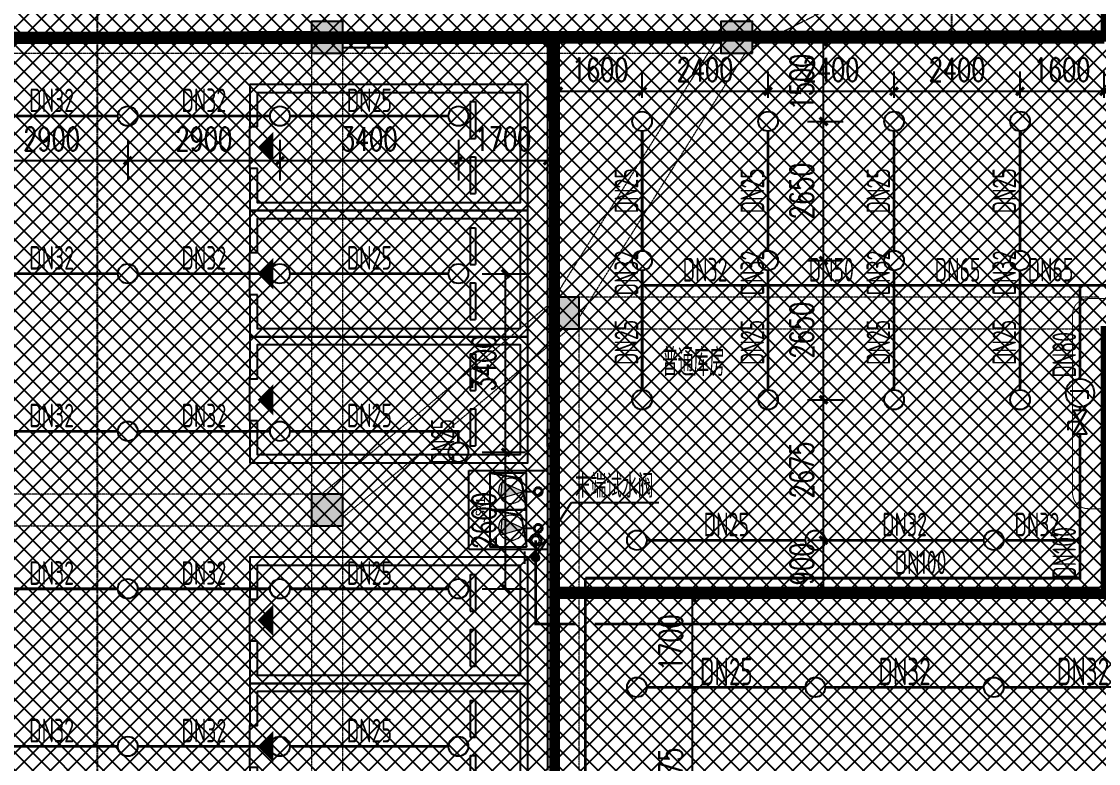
# Model space of a CAD drawing. Extents: x 6824721 to 16538177, y 2478193 to 6665639.
# Drawn here: x 8794641 to 8815158, y 2904876 to 2919001 of the extents above; entities that cross this region are included whole.
import ezdxf

# ---------------------------------------------------------------- set-up
doc = ezdxf.new("R2010")
doc.units = 0
doc.header["$LTSCALE"] = 10
for name, pattern in [('__DASH', [0.35, 0.25, -0.1]), ('DASH', [0.35, 0.25, -0.1]), ('DASHEDX2', [1.5, 1, -0.5]), ('排水', [1.1, 1, -0.1])]:
    doc.linetypes.add(name, pattern=pattern)
for name, color, linetype, lineweight in [('$0$A-PUB_HATCH', 8, 'Continuous', 0), ('GPS-污水', 2, '排水', 40), ('钢梁', 141, 'Continuous', 18)]:
    doc.layers.add(name, color=color, linetype=linetype, lineweight=lineweight)
for name, color, linetype in [('0-wo', 8, 'Continuous'), ('0-绿', 3, 'Continuous'), ('00-停车位', 67, 'Continuous'), ('PUB_HATCH', 8, 'Continuous'), ('S-梁-虚线', 4, 'DASH'), ('W-DIM_喷淋', 3, 'Continuous'), ('W-EQUIP_喷头', 7, 'Continuous'), ('W-EVALVE_喷淋', 7, 'Continuous'), ('W-PIPE-喷淋中', 6, 'Continuous'), ('W-TEXT_喷淋', 7, 'Continuous'), ('W-TWT_DIM', 3, 'Continuous'), ('W-VALVE_喷淋', 7, 'Continuous'), ('W-VALVE_废水', 7, 'Continuous'), ('WALL', 9, 'Continuous'), ('排水', 224, 'DASHEDX2'), ('画水辅助', 6, 'Continuous'), ('集水坑', 4, 'Continuous')]:
    doc.layers.add(name, color=color, linetype=linetype)
doc.styles.add('8B2_02', font='tssdeng.shx', dxfattribs={"width": 0.7, "bigfont": 'TSSDCHN.shx'})
doc.styles.add('_TCH_DIM_T3', font='SIMPLEX', dxfattribs={"width": 0.705882, "bigfont": 'GBCBIG'})
doc.styles.add('_TWT_PIPEDN', font='TSSDENG', dxfattribs={"width": 0.8, "height": 3.5, "bigfont": 'TSSDCHN'})
doc.styles.get("Standard").update_dxf_attribs({"font": 'TSSDENG.shx', "width": 0.7, "bigfont": 'TSSDCHN.shx'})
doc.styles.add('黑体', font='simhei.ttf', dxfattribs={"width": 0.65})
doc.dimstyles.new('_TWT_ARCH&&150', dxfattribs={"dimtxt": 446.25, "dimasz": 150, "dimexe": 375, "dimexo": 450, "dimgap": 189.375, "dimtad": 1, "dimdec": 0, "dimzin": 0, "dimdsep": 46, "dimtxsty": '_TCH_DIM_T3', "dimblk": 'ARCHTICK', "dimcen": 0.09, "dimclrt": 7, "dimazin": 2, "dimtfac": 1, "dimtdec": 0, "dimtix": 1, "dimtmove": 2, "dimatfit": 3, "dimfxl": 0, "dimtolj": 1, "dimtzin": 0, "dimarcsym": 0})

# ---------------------------------------------------------------- blocks, each defined once
blk = doc.blocks.new('车位2400x5300')
at = {"layer": '00-停车位', "color": 251}
for p, q in [((-875, -1000), (-175, -1000)), ((-875, -1100), (-875, -1000)), ((-175, -1100), (-175, -1000)), ((175, -1000), (875, -1000)), ((175, -1100), (175, -1000)), ((875, -1100), (875, -1000)), ((-875, -1100), (-175, -1100)), ((175, -1100), (875, -1100)), ((400, -5300), (-400, -5300))]:
    blk.add_line(p, q, dxfattribs=at)
blk.add_lwpolyline([(400, -5150), (400, -5300), (1200, -5300), (1200, 0), (-1200, 0), (-1200, -5300), (-400, -5300), (-400, -5150), (-1050, -5150), (-1050, -150), (1050, -150), (1050, -5150), (400, -5150)], dxfattribs=at)
blk.add_lwpolyline([(0, -5150, 0, 600, 0), (0, -4850, 600, 600, 0)], format="xyseb", dxfattribs=at)
blk = doc.blocks.new('A$C405108C4')
at = {"color": 252, "linetype": 'DASH'}
for points in [[(106430, -25350), (106030, -25550)], [(106030, -25350), (106430, -25550)], [(96300, -32918), (96100, -33238)], [(96300, -33238), (96100, -32918)]]:
    blk.add_lwpolyline(points, dxfattribs=at)
at = {"layer": '画水辅助', "color": 4}
for points in [[(106430, -25350), (106030, -25350), (106030, -25550), (106430, -25550)], [(96100, -32918), (96300, -32918), (96300, -33238), (96100, -33238)]]:
    blk.add_lwpolyline(points, close=True, dxfattribs=at)
blk = doc.blocks.new('_FZH')
blk.add_lwpolyline([(-0.5, -0.5), (0.5, -0.5), (0.5, 0.5), (-0.5, 0.5)], close=True)
at = {"layer": 'PUB_HATCH'}
blk.add_solid([(-0.5, -0.5), (0.5, -0.5), (-0.5, 0.5), (0.5, 0.5)], dxfattribs=at)
blk = doc.blocks.new('$DorLib2D$00000213')
at = {"color": 0, "linetype": 'DASH', "const_width": 0.02}
blk.add_lwpolyline([(0.5, 0), (-0.5, 0)], dxfattribs=at)
blk = doc.blocks.new('$SB01_1')
h = blk.add_hatch(color=256)
h.dxf.hatch_style = 1
h.paths.add_polyline_path([(-0.381, -0.323), (0.5, 0), (-0.381, 0.323)])
h.paths.add_polyline_path([(0, 0), (0.002, 0), (0.002, 0.001), (0, 0.001)], flags=24)
h.paths.add_polyline_path([(0, -0.002), (0.003, -0.002), (0.003, -0.001), (0, -0.001)], flags=24)
h.paths.add_polyline_path([(0, -0.003), (0.003, -0.003), (0.003, -0.002), (0, -0.002)], flags=24)
for p, q in [((0.5, 0), (-0.381, 0.323)), ((-0.381, 0.323), (-0.381, -0.323)), ((0.5, 0), (-0.381, -0.323))]:
    blk.add_line(p, q)
blk.add_circle((0, 0), 0.5)
at = {"flags": 1}
for tag, p in [('UNIT', (0, 0)), ('SPEC', (0, -0.002)), ('WHAT', (0, -0.003))]:
    blk.add_attdef(tag, p, '', height=0.001, dxfattribs=at)
blk = doc.blocks.new('人防集水坑')
at = {"layer": 'GPS-污水', "color": 8, "linetype": '排水', "const_width": 35}
for points in [[(307486, 701151), (307284, 701151)], [(307486, 700451), (307284, 700451)]]:
    blk.add_lwpolyline(points, dxfattribs=at)
at = {"layer": 'GPS-污水', "color": 8, "linetype": '排水'}
for centre in [(307561, 701151), (307561, 700451)]:
    blk.add_circle(centre, 75, dxfattribs=at)
at = {"layer": '集水坑', "color": 8, "linetype": 'DASH', "ltscale": 0.5}
blk.add_lwpolyline([(306241, 700051), (306241, 701551), (307741, 701551), (307741, 700051)], close=True, dxfattribs=at)
at = {"layer": '集水坑', "color": 8, "linetype": 'Continuous', "ltscale": 0.5}
for points in [[(306641, 701501), (306641, 700801), (307341, 700801), (307341, 701501)], [(306641, 700801), (306641, 700101), (307341, 700101), (307341, 700801)]]:
    blk.add_lwpolyline(points, close=True, dxfattribs=at)
at = {"layer": '集水坑', "color": 8, "linetype": 'DASH', "ltscale": 0.5}
for points in [[(307341, 700801), (307237, 701397), (306641, 701501)], [(307347, 700101), (307243, 700697), (306647, 700801)]]:
    blk.add_lwpolyline(points, dxfattribs=at)
at = {"layer": '$0$A-PUB_HATCH', "color": 8, "linetype": '排水', "xscale": -480.0000000000002, "yscale": 480.0000000000002, "zscale": 480.0000000000002, "rotation": 176.2535374729293}
for p in [(307045, 701164, 0), (307045, 700464, 0)]:
    blk.add_blockref('$SB01_1', p, dxfattribs=at)
blk = doc.blocks.new('42pk')
at = {"layer": '排水', "color": 8, "linetype": 'DASH'}
for points in [[(503451, 811465, 0, 0, 0), (504163, 810753, 160, 0, 0), (504587, 810329, 0, 0, 0)], [(503451, 807484, 0, 0, 0), (504163, 808196, 160, 0, 0), (504587, 808620, 0, 0, 0)]]:
    blk.add_lwpolyline(points, format="xyseb", dxfattribs=at)
at = {"layer": '集水坑', "color": 8, "linetype": 'Continuous'}
blk.add_blockref('人防集水坑', (198450, 108674), dxfattribs=at)
at = {"layer": '0-绿', "color": 8, "linetype": 'DASH', "style": '黑体'}
blk.add_text('JSK1', height=179.2, rotation=90, dxfattribs=at).set_placement((504999, 809230, 0))
blk = doc.blocks.new('jkytk')
at = {"layer": 'WALL', "color": 1, "const_width": 200}
for points in [[(8419589, 2958073), (8519064, 2958073), (8519064, 2943773), (8537789, 2943777), (8537789, 2939796), (8509914, 2939798), (8509914, 2927380), (8466214, 2927327)], [(8537789, 2939796), (8537789, 2918951), (8530889, 2918952), (8530889, 2918252), (8528789, 2918252), (8528788, 2918952), (8516818, 2918952), (8516818, 2919852), (8516964, 2919852), (8516964, 2921752), (8509914, 2921752), (8509914, 2916752), (8499414, 2916752), (8499401, 2927367), (8499401, 2927367), (8509914, 2927367), (8509914, 2939798), (8537789, 2939796)], [(8466214, 2927322), (8499413, 2927322), (8499414, 2895497), (8498984, 2895497), (8498984, 2882851), (8498789, 2882851), (8498789, 2828322), (8482789, 2828322)], [(8537539, 2918952), (8537539, 2918952), (8530889, 2918952), (8530889, 2918252), (8528789, 2918252), (8528789, 2918952), (8516814, 2918952), (8516814, 2919852), (8516964, 2919852), (8516964, 2921752), (8509914, 2921752), (8509914, 2916752), (8499413, 2916751), (8499414, 2895502), (8528539, 2895502), (8528539, 2885752), (8531939, 2885752), (8531939, 2887852), (8537789, 2887852), (8537789, 2918951), (8537539, 2918952)]]:
    blk.add_lwpolyline(points, dxfattribs=at)
blk = doc.blocks.new('LIANGMOBAN')
at = {"layer": 'S-梁-虚线', "color": 8, "lineweight": 18}
for p, q in [((1939091, 204544), (1945965, 208003)), ((1938449, 204748), (1935326, 199778)), ((1923491, 204428), (1930691, 204428)), ((1930691, 204428), (1930691, 196028)), ((1931291, 196028), (1931291, 204428)), ((1931291, 204428), (1938491, 204428)), ((1935791, 199392), (1938957, 204428)), ((1945691, 199778), (1935791, 199778)), ((1935191, 199619), (1930907, 196049)), ((1931291, 195588), (1935575, 199158)), ((1935191, 199178), (1935191, 190778)), ((1935791, 199178), (1945691, 199178)), ((1935791, 190778), (1935791, 199178)), ((1930691, 196028), (1923491, 196028)), ((1923491, 195428), (1930691, 195428)), ((1930691, 195428), (1930691, 187028)), ((1931291, 187028), (1931291, 195428))]:
    blk.add_line(p, q, dxfattribs=at)
blk = doc.blocks.new('_ArchTick')
at = {"color": 0, "linetype": 'ByBlock', "const_width": 0.4}
blk.add_lwpolyline([(-0.5, -0.5), (0.5, 0.5)], dxfattribs=at)
blk = doc.blocks.new('*D349')
at = {"layer": 'Defpoints', "color": 0, "transparency": 16777216}
for p in [(8809165, 2909126), (8809920, 2909126), (8809165, 2908226)]:
    blk.add_point(p, dxfattribs=at)
at = {"layer": 'W-TWT_DIM', "color": 0, "lineweight": -2, "transparency": 16777216}
for p, q in [((8809615, 2909126), (8810295, 2909126)), ((8809920, 2909126), (8809920, 2909276)), ((8809920, 2908226), (8809920, 2909126)), ((8809615, 2908226), (8810295, 2908226)), ((8809920, 2908226), (8809920, 2908076))]:
    blk.add_line(p, q, dxfattribs=at)
at = {"layer": 'W-TWT_DIM', "color": 0, "lineweight": -2, "transparency": 16777216, "xscale": 150, "yscale": 150, "zscale": 150}
for p, rotation in [((8809920, 2909126), 270), ((8809920, 2908226), 90)]:
    blk.add_blockref('_ArchTick', p, dxfattribs=dict(at, rotation=rotation))
at = {"layer": 'W-TWT_DIM', "color": 7, "transparency": 16777216, "insert": (8809508, 2908676), "char_height": 446.2, "attachment_point": 5, "rotation": 90, "style": '_TCH_DIM_T3'}
blk.add_mtext('\\A1;900', dxfattribs=at)
blk = doc.blocks.new('*D350')
at = {"layer": 'Defpoints', "color": 0, "transparency": 16777216}
for p in [(8809165, 2911801), (8809920, 2911801), (8809165, 2909126)]:
    blk.add_point(p, dxfattribs=at)
at = {"layer": 'W-TWT_DIM', "color": 0, "lineweight": -2, "transparency": 16777216}
for p, q in [((8809615, 2911801), (8810295, 2911801)), ((8809920, 2909126), (8809920, 2911801)), ((8809615, 2909126), (8810295, 2909126))]:
    blk.add_line(p, q, dxfattribs=at)
at = {"layer": 'W-TWT_DIM', "color": 0, "lineweight": -2, "transparency": 16777216, "xscale": 150, "yscale": 150, "zscale": 150}
for p, rotation in [((8809920, 2911801), 90), ((8809920, 2909126), 270)]:
    blk.add_blockref('_ArchTick', p, dxfattribs=dict(at, rotation=rotation))
at = {"layer": 'W-TWT_DIM', "color": 7, "transparency": 16777216, "insert": (8809508, 2910464), "char_height": 446.2, "attachment_point": 5, "rotation": 90, "style": '_TCH_DIM_T3'}
blk.add_mtext('\\A1;2675', dxfattribs=at)
blk = doc.blocks.new('*D351')
at = {"layer": 'Defpoints', "color": 0, "transparency": 16777216}
for p in [(8809165, 2914451), (8809920, 2914451), (8809165, 2911801)]:
    blk.add_point(p, dxfattribs=at)
at = {"layer": 'W-TWT_DIM', "color": 0, "lineweight": -2, "transparency": 16777216}
for p, q in [((8809615, 2914451), (8810295, 2914451)), ((8809920, 2911801), (8809920, 2914451)), ((8809615, 2911801), (8810295, 2911801))]:
    blk.add_line(p, q, dxfattribs=at)
at = {"layer": 'W-TWT_DIM', "color": 0, "lineweight": -2, "transparency": 16777216, "xscale": 150, "yscale": 150, "zscale": 150}
for p, rotation in [((8809920, 2914451), 90), ((8809920, 2911801), 270)]:
    blk.add_blockref('_ArchTick', p, dxfattribs=dict(at, rotation=rotation))
at = {"layer": 'W-TWT_DIM', "color": 7, "transparency": 16777216, "insert": (8809508, 2913126), "char_height": 446.2, "attachment_point": 5, "rotation": 90, "style": '_TCH_DIM_T3'}
blk.add_mtext('\\A1;2650', dxfattribs=at)
blk = doc.blocks.new('*D352')
at = {"layer": 'Defpoints', "color": 0, "transparency": 16777216}
for p in [(8809165, 2917101), (8809920, 2917101), (8809165, 2914451)]:
    blk.add_point(p, dxfattribs=at)
at = {"layer": 'W-TWT_DIM', "color": 0, "lineweight": -2, "transparency": 16777216}
for p, q in [((8809615, 2917101), (8810295, 2917101)), ((8809920, 2914451), (8809920, 2917101)), ((8809615, 2914451), (8810295, 2914451))]:
    blk.add_line(p, q, dxfattribs=at)
at = {"layer": 'W-TWT_DIM', "color": 0, "lineweight": -2, "transparency": 16777216, "xscale": 150, "yscale": 150, "zscale": 150}
for p, rotation in [((8809920, 2917101), 90), ((8809920, 2914451), 270)]:
    blk.add_blockref('_ArchTick', p, dxfattribs=dict(at, rotation=rotation))
at = {"layer": 'W-TWT_DIM', "color": 7, "transparency": 16777216, "insert": (8809508, 2915776), "char_height": 446.2, "attachment_point": 5, "rotation": 90, "style": '_TCH_DIM_T3'}
blk.add_mtext('\\A1;2650', dxfattribs=at)
blk = doc.blocks.new('*D353')
at = {"layer": 'Defpoints', "color": 0, "transparency": 16777216}
for p in [(8809165, 2918601), (8809920, 2918601), (8809165, 2917101)]:
    blk.add_point(p, dxfattribs=at)
at = {"layer": 'W-TWT_DIM', "color": 0, "lineweight": -2, "transparency": 16777216}
for p, q in [((8809615, 2918601), (8810295, 2918601)), ((8809920, 2917101), (8809920, 2918601)), ((8809615, 2917101), (8810295, 2917101))]:
    blk.add_line(p, q, dxfattribs=at)
at = {"layer": 'W-TWT_DIM', "color": 0, "lineweight": -2, "transparency": 16777216, "xscale": 150, "yscale": 150, "zscale": 150}
for p, rotation in [((8809920, 2918601), 90), ((8809920, 2917101), 270)]:
    blk.add_blockref('_ArchTick', p, dxfattribs=dict(at, rotation=rotation))
at = {"layer": 'W-TWT_DIM', "color": 7, "transparency": 16777216, "insert": (8809508, 2917851), "char_height": 446.2, "attachment_point": 5, "rotation": 90, "style": '_TCH_DIM_T3'}
blk.add_mtext('\\A1;1500', dxfattribs=at)
blk = doc.blocks.new('*D360')
at = {"layer": 'Defpoints', "color": 0, "transparency": 16777216}
for p in [(8806971, 2906326), (8807421, 2906326), (8806971, 2902951)]:
    blk.add_point(p, dxfattribs=at)
at = {"layer": 'W-TWT_DIM', "color": 0, "lineweight": -2, "transparency": 16777216}
for p, q in [((8807421, 2906326), (8807796, 2906326)), ((8807421, 2902951), (8807421, 2906326)), ((8807421, 2902951), (8807796, 2902951))]:
    blk.add_line(p, q, dxfattribs=at)
at = {"layer": 'W-TWT_DIM', "color": 0, "lineweight": -2, "transparency": 16777216, "xscale": 150, "yscale": 150, "zscale": 150}
for p, rotation in [((8807421, 2906326), 90), ((8807421, 2902951), 270)]:
    blk.add_blockref('_ArchTick', p, dxfattribs=dict(at, rotation=rotation))
at = {"layer": 'W-TWT_DIM', "color": 7, "transparency": 16777216, "insert": (8807009, 2904639), "char_height": 446.2, "attachment_point": 5, "rotation": 90, "style": '_TCH_DIM_T3'}
blk.add_mtext('\\A1;3375', dxfattribs=at)
blk = doc.blocks.new('*D361')
at = {"layer": 'Defpoints', "color": 0, "transparency": 16777216}
for p in [(8806971, 2908026), (8807421, 2908026), (8806971, 2906326)]:
    blk.add_point(p, dxfattribs=at)
at = {"layer": 'W-TWT_DIM', "color": 0, "lineweight": -2, "transparency": 16777216}
for p, q in [((8807421, 2908026), (8807796, 2908026)), ((8807421, 2906326), (8807421, 2908026)), ((8807421, 2906326), (8807796, 2906326))]:
    blk.add_line(p, q, dxfattribs=at)
at = {"layer": 'W-TWT_DIM', "color": 0, "lineweight": -2, "transparency": 16777216, "xscale": 150, "yscale": 150, "zscale": 150}
for p, rotation in [((8807421, 2908026), 90), ((8807421, 2906326), 270)]:
    blk.add_blockref('_ArchTick', p, dxfattribs=dict(at, rotation=rotation))
at = {"layer": 'W-TWT_DIM', "color": 7, "transparency": 16777216, "insert": (8807009, 2907176), "char_height": 446.2, "attachment_point": 5, "rotation": 90, "style": '_TCH_DIM_T3'}
blk.add_mtext('\\A1;1700', dxfattribs=at)
blk = doc.blocks.new('*D672')
at = {"layer": 'Defpoints', "color": 0, "transparency": 16777216}
for p in [(8802964, 2910801), (8803864, 2910801), (8802964, 2908201)]:
    blk.add_point(p, dxfattribs=at)
at = {"layer": 'W-TWT_DIM', "color": 0, "lineweight": -2, "transparency": 16777216}
for p, q in [((8803414, 2910801), (8804239, 2910801)), ((8803864, 2908201), (8803864, 2910801)), ((8803414, 2908201), (8804239, 2908201))]:
    blk.add_line(p, q, dxfattribs=at)
at = {"layer": 'W-TWT_DIM', "color": 0, "lineweight": -2, "transparency": 16777216, "xscale": 150, "yscale": 150, "zscale": 150}
for p, rotation in [((8803864, 2910801), 90), ((8803864, 2908201), 270)]:
    blk.add_blockref('_ArchTick', p, dxfattribs=dict(at, rotation=rotation))
at = {"layer": 'W-TWT_DIM', "color": 7, "transparency": 16777216, "insert": (8803452, 2909501), "char_height": 446.2, "attachment_point": 5, "rotation": 90, "style": '_TCH_DIM_T3'}
blk.add_mtext('\\A1;2600', dxfattribs=at)
blk = doc.blocks.new('*D673')
at = {"layer": 'Defpoints', "color": 0, "transparency": 16777216}
for p in [(8802964, 2914201), (8803864, 2914201), (8802964, 2910801)]:
    blk.add_point(p, dxfattribs=at)
at = {"layer": 'W-TWT_DIM', "color": 0, "lineweight": -2, "transparency": 16777216}
for p, q in [((8803414, 2914201), (8804239, 2914201)), ((8803864, 2910801), (8803864, 2914201)), ((8803414, 2910801), (8804239, 2910801))]:
    blk.add_line(p, q, dxfattribs=at)
at = {"layer": 'W-TWT_DIM', "color": 0, "lineweight": -2, "transparency": 16777216, "xscale": 150, "yscale": 150, "zscale": 150}
for p, rotation in [((8803864, 2914201), 90), ((8803864, 2910801), 270)]:
    blk.add_blockref('_ArchTick', p, dxfattribs=dict(at, rotation=rotation))
at = {"layer": 'W-TWT_DIM', "color": 7, "transparency": 16777216, "insert": (8803452, 2912501), "char_height": 446.2, "attachment_point": 5, "rotation": 90, "style": '_TCH_DIM_T3'}
blk.add_mtext('\\A1;3400', dxfattribs=at)
blk = doc.blocks.new('*D1510')
at = {"layer": 'Defpoints', "color": 0, "transparency": 16777216}
for p in [(8793764, 2917201), (8796664, 2917201), (8796664, 2916353)]:
    blk.add_point(p, dxfattribs=at)
at = {"layer": 'W-TWT_DIM', "color": 0, "lineweight": -2, "transparency": 16777216}
for p, q in [((8793764, 2916751), (8793764, 2915978)), ((8796664, 2916751), (8796664, 2915978)), ((8793764, 2916353), (8796664, 2916353))]:
    blk.add_line(p, q, dxfattribs=at)
at = {"layer": 'W-TWT_DIM', "color": 0, "lineweight": -2, "transparency": 16777216, "xscale": 150, "yscale": 150, "zscale": 150, "rotation": 180}
blk.add_blockref('_ArchTick', (8793764, 2916353), dxfattribs=at)
at = {"layer": 'W-TWT_DIM', "color": 0, "lineweight": -2, "transparency": 16777216, "xscale": 150, "yscale": 150, "zscale": 150}
blk.add_blockref('_ArchTick', (8796664, 2916353), dxfattribs=at)
at = {"layer": 'W-TWT_DIM', "color": 7, "transparency": 16777216, "insert": (8795214, 2916765), "char_height": 446.2, "attachment_point": 5, "style": '_TCH_DIM_T3'}
blk.add_mtext('\\A1;2900', dxfattribs=at)
blk = doc.blocks.new('*D1511')
at = {"layer": 'Defpoints', "color": 0, "transparency": 16777216}
for p in [(8796664, 2917201), (8799564, 2917201), (8799564, 2916353)]:
    blk.add_point(p, dxfattribs=at)
at = {"layer": 'W-TWT_DIM', "color": 0, "lineweight": -2, "transparency": 16777216}
for p, q in [((8796664, 2916751), (8796664, 2915978)), ((8799564, 2916751), (8799564, 2915978)), ((8796664, 2916353), (8799564, 2916353))]:
    blk.add_line(p, q, dxfattribs=at)
at = {"layer": 'W-TWT_DIM', "color": 0, "lineweight": -2, "transparency": 16777216, "xscale": 150, "yscale": 150, "zscale": 150, "rotation": 180}
blk.add_blockref('_ArchTick', (8796664, 2916353), dxfattribs=at)
at = {"layer": 'W-TWT_DIM', "color": 0, "lineweight": -2, "transparency": 16777216, "xscale": 150, "yscale": 150, "zscale": 150}
blk.add_blockref('_ArchTick', (8799564, 2916353), dxfattribs=at)
at = {"layer": 'W-TWT_DIM', "color": 7, "transparency": 16777216, "insert": (8798114, 2916765), "char_height": 446.2, "attachment_point": 5, "style": '_TCH_DIM_T3'}
blk.add_mtext('\\A1;2900', dxfattribs=at)
blk = doc.blocks.new('*D1512')
at = {"layer": 'Defpoints', "color": 0, "transparency": 16777216}
for p in [(8799564, 2917201), (8802964, 2917201), (8802964, 2916353)]:
    blk.add_point(p, dxfattribs=at)
at = {"layer": 'W-TWT_DIM', "color": 0, "lineweight": -2, "transparency": 16777216}
for p, q in [((8799564, 2916751), (8799564, 2915978)), ((8802964, 2916751), (8802964, 2915978)), ((8799564, 2916353), (8802964, 2916353))]:
    blk.add_line(p, q, dxfattribs=at)
at = {"layer": 'W-TWT_DIM', "color": 0, "lineweight": -2, "transparency": 16777216, "xscale": 150, "yscale": 150, "zscale": 150, "rotation": 180}
blk.add_blockref('_ArchTick', (8799564, 2916353), dxfattribs=at)
at = {"layer": 'W-TWT_DIM', "color": 0, "lineweight": -2, "transparency": 16777216, "xscale": 150, "yscale": 150, "zscale": 150}
blk.add_blockref('_ArchTick', (8802964, 2916353), dxfattribs=at)
at = {"layer": 'W-TWT_DIM', "color": 7, "transparency": 16777216, "insert": (8801264, 2916765), "char_height": 446.2, "attachment_point": 5, "style": '_TCH_DIM_T3'}
blk.add_mtext('\\A1;3400', dxfattribs=at)
blk = doc.blocks.new('*D1513')
at = {"layer": 'Defpoints', "color": 0, "transparency": 16777216}
for p in [(8802964, 2917201), (8804664, 2917201), (8804664, 2916353)]:
    blk.add_point(p, dxfattribs=at)
at = {"layer": 'W-TWT_DIM', "color": 0, "lineweight": -2, "transparency": 16777216}
for p, q in [((8802964, 2916751), (8802964, 2915978)), ((8804664, 2916751), (8804664, 2915978)), ((8802964, 2916353), (8804664, 2916353))]:
    blk.add_line(p, q, dxfattribs=at)
at = {"layer": 'W-TWT_DIM', "color": 0, "lineweight": -2, "transparency": 16777216, "xscale": 150, "yscale": 150, "zscale": 150, "rotation": 180}
blk.add_blockref('_ArchTick', (8802964, 2916353), dxfattribs=at)
at = {"layer": 'W-TWT_DIM', "color": 0, "lineweight": -2, "transparency": 16777216, "xscale": 150, "yscale": 150, "zscale": 150}
blk.add_blockref('_ArchTick', (8804664, 2916353), dxfattribs=at)
at = {"layer": 'W-TWT_DIM', "color": 7, "transparency": 16777216, "insert": (8803814, 2916765), "char_height": 446.2, "attachment_point": 5, "style": '_TCH_DIM_T3'}
blk.add_mtext('\\A1;1700', dxfattribs=at)
blk = doc.blocks.new('*D1652')
at = {"layer": 'Defpoints', "color": 0, "transparency": 16777216}
for p in [(8815264, 2917673), (8813664, 2917101), (8815264, 2917101)]:
    blk.add_point(p, dxfattribs=at)
at = {"layer": 'W-TWT_DIM', "color": 0, "lineweight": -2, "transparency": 16777216}
for p, q in [((8813664, 2917551), (8813664, 2918048)), ((8815264, 2917551), (8815264, 2918048)), ((8813664, 2917673), (8815264, 2917673))]:
    blk.add_line(p, q, dxfattribs=at)
at = {"layer": 'W-TWT_DIM', "color": 0, "lineweight": -2, "transparency": 16777216, "xscale": 150, "yscale": 150, "zscale": 150, "rotation": 180}
blk.add_blockref('_ArchTick', (8813664, 2917673), dxfattribs=at)
at = {"layer": 'W-TWT_DIM', "color": 0, "lineweight": -2, "transparency": 16777216, "xscale": 150, "yscale": 150, "zscale": 150}
blk.add_blockref('_ArchTick', (8815264, 2917673), dxfattribs=at)
at = {"layer": 'W-TWT_DIM', "color": 7, "transparency": 16777216, "insert": (8814464, 2918085), "char_height": 446.2, "attachment_point": 5, "style": '_TCH_DIM_T3'}
blk.add_mtext('\\A1;1600', dxfattribs=at)
blk = doc.blocks.new('*D1653')
at = {"layer": 'Defpoints', "color": 0, "transparency": 16777216}
for p in [(8813664, 2917673), (8811264, 2917101), (8813664, 2917101)]:
    blk.add_point(p, dxfattribs=at)
at = {"layer": 'W-TWT_DIM', "color": 0, "lineweight": -2, "transparency": 16777216}
for p, q in [((8811264, 2917551), (8811264, 2918048)), ((8813664, 2917551), (8813664, 2918048)), ((8811264, 2917673), (8813664, 2917673))]:
    blk.add_line(p, q, dxfattribs=at)
at = {"layer": 'W-TWT_DIM', "color": 0, "lineweight": -2, "transparency": 16777216, "xscale": 150, "yscale": 150, "zscale": 150, "rotation": 180}
blk.add_blockref('_ArchTick', (8811264, 2917673), dxfattribs=at)
at = {"layer": 'W-TWT_DIM', "color": 0, "lineweight": -2, "transparency": 16777216, "xscale": 150, "yscale": 150, "zscale": 150}
blk.add_blockref('_ArchTick', (8813664, 2917673), dxfattribs=at)
at = {"layer": 'W-TWT_DIM', "color": 7, "transparency": 16777216, "insert": (8812464, 2918085), "char_height": 446.2, "attachment_point": 5, "style": '_TCH_DIM_T3'}
blk.add_mtext('\\A1;2400', dxfattribs=at)
blk = doc.blocks.new('*D1654')
at = {"layer": 'Defpoints', "color": 0, "transparency": 16777216}
for p in [(8811264, 2917673), (8808864, 2917101), (8811264, 2917101)]:
    blk.add_point(p, dxfattribs=at)
at = {"layer": 'W-TWT_DIM', "color": 0, "lineweight": -2, "transparency": 16777216}
for p, q in [((8808864, 2917551), (8808864, 2918048)), ((8811264, 2917551), (8811264, 2918048)), ((8808864, 2917673), (8811264, 2917673))]:
    blk.add_line(p, q, dxfattribs=at)
at = {"layer": 'W-TWT_DIM', "color": 0, "lineweight": -2, "transparency": 16777216, "xscale": 150, "yscale": 150, "zscale": 150, "rotation": 180}
blk.add_blockref('_ArchTick', (8808864, 2917673), dxfattribs=at)
at = {"layer": 'W-TWT_DIM', "color": 0, "lineweight": -2, "transparency": 16777216, "xscale": 150, "yscale": 150, "zscale": 150}
blk.add_blockref('_ArchTick', (8811264, 2917673), dxfattribs=at)
at = {"layer": 'W-TWT_DIM', "color": 7, "transparency": 16777216, "insert": (8810064, 2918085), "char_height": 446.2, "attachment_point": 5, "style": '_TCH_DIM_T3'}
blk.add_mtext('\\A1;2400', dxfattribs=at)
blk = doc.blocks.new('*D1655')
at = {"layer": 'Defpoints', "color": 0, "transparency": 16777216}
for p in [(8808864, 2917673), (8806464, 2917101), (8808864, 2917101)]:
    blk.add_point(p, dxfattribs=at)
at = {"layer": 'W-TWT_DIM', "color": 0, "lineweight": -2, "transparency": 16777216}
for p, q in [((8806464, 2917551), (8806464, 2918048)), ((8808864, 2917551), (8808864, 2918048)), ((8806464, 2917673), (8808864, 2917673))]:
    blk.add_line(p, q, dxfattribs=at)
at = {"layer": 'W-TWT_DIM', "color": 0, "lineweight": -2, "transparency": 16777216, "xscale": 150, "yscale": 150, "zscale": 150, "rotation": 180}
blk.add_blockref('_ArchTick', (8806464, 2917673), dxfattribs=at)
at = {"layer": 'W-TWT_DIM', "color": 0, "lineweight": -2, "transparency": 16777216, "xscale": 150, "yscale": 150, "zscale": 150}
blk.add_blockref('_ArchTick', (8808864, 2917673), dxfattribs=at)
at = {"layer": 'W-TWT_DIM', "color": 7, "transparency": 16777216, "insert": (8807664, 2918085), "char_height": 446.2, "attachment_point": 5, "style": '_TCH_DIM_T3'}
blk.add_mtext('\\A1;2400', dxfattribs=at)
blk = doc.blocks.new('*D1656')
at = {"layer": 'Defpoints', "color": 0, "transparency": 16777216}
for p in [(8806464, 2917673), (8804864, 2917101), (8806464, 2917101)]:
    blk.add_point(p, dxfattribs=at)
at = {"layer": 'W-TWT_DIM', "color": 0, "lineweight": -2, "transparency": 16777216}
for p, q in [((8804864, 2917551), (8804864, 2918048)), ((8806464, 2917551), (8806464, 2918048)), ((8804864, 2917673), (8806464, 2917673))]:
    blk.add_line(p, q, dxfattribs=at)
at = {"layer": 'W-TWT_DIM', "color": 0, "lineweight": -2, "transparency": 16777216, "xscale": 150, "yscale": 150, "zscale": 150, "rotation": 180}
blk.add_blockref('_ArchTick', (8804864, 2917673), dxfattribs=at)
at = {"layer": 'W-TWT_DIM', "color": 0, "lineweight": -2, "transparency": 16777216, "xscale": 150, "yscale": 150, "zscale": 150}
blk.add_blockref('_ArchTick', (8806464, 2917673), dxfattribs=at)
at = {"layer": 'W-TWT_DIM', "color": 7, "transparency": 16777216, "insert": (8805664, 2918085), "char_height": 446.2, "attachment_point": 5, "style": '_TCH_DIM_T3'}
blk.add_mtext('\\A1;1600', dxfattribs=at)
blk = doc.blocks.new('$TwtSys$00000125')
blk.add_circle((0, 0, 0), 1)
blk = doc.blocks.new('$EVALVE$00000030')
for p in [(0, 0), (87, 124)]:
    blk.add_line(p, (0, 124))
blk.add_lwpolyline([(-125, -72), (125, 72), (125, -72), (-125, 72)], close=True)
for p in [(-125, 0), (125, 0)]:
    blk.add_point(p)
blk = doc.blocks.new('$EVALVE$00000027')
at = {"color": 7}
for p, q in [((-23, 104), (-23, -83)), ((-23, -83), (61, -83))]:
    blk.add_line(p, q, dxfattribs=at)
blk.add_lwpolyline([(-150, 0, 1), (150, 0, 1), (-150, 0, 0.808179)], format="xyb")
for p in [(-150, 0), (150, 0)]:
    blk.add_point(p)
blk = doc.blocks.new('$VALVE$00000497')
for p, q in [((78, 138), (-78, 138)), ((0, 50), (0, 138))]:
    blk.add_line(p, q)
at = {"const_width": 49.6}
blk.add_lwpolyline([(25, 0, 1), (-25, 0, 1)], format="xyb", close=True, dxfattribs=at)
blk.add_circle((0, 0), 50)

msp = doc.modelspace()

# ---------------------------------------------------------------- hatches: boundary and pattern name
h = msp.add_hatch()
h.set_pattern_fill('ANSI37', color=8, scale=150)
h.set_pattern_definition([(45, (8303016.86, 2710265.2), (-168.3798, 168.3798), []), (135, (8303016.86, 2710265.2), (-168.3798, -168.3798), [])])
h.paths.add_polyline_path([(8824414.1, 2949451.5), (8824414.1, 2935151.5), (8842714.1, 2935151.5), (8842714.1, 2879526.5), (8827964.1, 2879526.5), (8827964.1, 2881476.5), (8830839.1, 2881476.5), (8830939.1, 2886876.5), (8804334.6, 2886876.5), (8804142.3, 2820149.7), (8833564.1, 2820152.3), (8833564.1, 2817714.5), (8841204.8, 2810768), (8839163.9, 2808501.4), (8843102.6, 2804955), (8820829.2, 2780217.9), (8820829.2, 2770055.4), (8785124.6, 2730401.5), (8708264.1, 2730401.5), (8708264.1, 2736351.5), (8695014.1, 2750701.5), (8695014.1, 2775001.5), (8703014.1, 2775002.8), (8703014.1, 2949451.5), (8712039.3, 2949451.5)])
at = {"layer": 'W-PIPE-喷淋中'}
for points in [[(8802964.1, 2911201.5), (8802964.1, 2911227.7), (8802990.3, 2911227.7)], [(8802964.1, 2911201.5), (8802990.3, 2911201.5), (8802990.3, 2911227.7)], [(8814805.9, 2908404.9), (8814832.2, 2908404.9), (8814832.2, 2908378.6)], [(8814805.9, 2908404.9), (8814805.9, 2908378.6), (8814832.2, 2908378.6)], [(8804434.6, 2907531.4), (8804434.6, 2907505.2), (8804408.3, 2907505.2)], [(8804434.6, 2907531.4), (8804408.3, 2907531.4), (8804408.3, 2907505.2)]]:
    msp.add_hatch(color=256, dxfattribs=at).paths.add_polyline_path(points)

# ---------------------------------------------------------------- linework, layer by layer
at = {"layer": '0-wo', "color": 8}
for p, q in [((8800164.1, 2918801.5), (8798989.1, 2918801.5)), ((8798989.1, 2918801.5), (8798989.1, 2918601.5)), ((8801497.2, 2918801.5), (8801497.2, 2918601.5)), ((8801497.2, 2918801.5), (8804763.3, 2918801.5)), ((8804764.1, 2918801.5), (8807964.1, 2918801.5)), ((8808564.1, 2918801.5), (8815264.1, 2918801.5)), ((8798989.1, 2918601.5), (8800164.1, 2918601.5)), ((8801497.2, 2918601.5), (8800764.1, 2918601.5)), ((8801597.2, 2918601.5), (8801597.2, 2918501.5)), ((8801597.2, 2918601.5), (8804664.1, 2918601.5)), ((8804664.1, 2918601.5), (8804664.1, 2913751.5)), ((8804864.1, 2918601.5), (8804864.1, 2913751.5)), ((8804864.1, 2918601.5), (8807964.1, 2918601.5)), ((8808564.1, 2918601.5), (8815264.1, 2918601.5)), ((8801597.2, 2918501.5), (8800764.1, 2918501.5)), ((8804664.1, 2913151.5), (8804664.1, 2908126.5)), ((8804864.1, 2913151.5), (8804864.1, 2908226.5)), ((8804664.1, 2908126.5), (8804664.1, 2904751.5)), ((8804864.1, 2908226.5), (8815164.1, 2908226.5)), ((8804864.1, 2908026.5), (8815264.1, 2908026.5)), ((8804864.1, 2908026.5), (8804864.1, 2904751.5))]:
    msp.add_line(p, q, dxfattribs=at)
at = {"layer": '0-wo', "color": 8, "linetype": '__DASH', "ltscale": 1.5}
for points in [[(8796089.1, 2756433.4), (8796089.1, 2937489)], [(8812363.6, 2918601.5), (8812363.6, 2937489)]]:
    msp.add_lwpolyline(points, dxfattribs=at)
at = {"layer": '0-wo', "color": 8, "linetype": 'DASH', "const_width": 20}
msp.add_lwpolyline([(8822614.1, 2909726.5), (8814964.1, 2909726.5, -0.4142136), (8814664.1, 2910026.5), (8814664.1, 2913426.5, -0.4142136), (8814964.1, 2913726.5), (8822614.1, 2913726.5, -0.4142136), (8822914.1, 2913426.5), (8822914.1, 2910026.5, -0.4142136)], format="xyb", close=True, dxfattribs=at)
at = {"layer": 'W-DIM_喷淋'}
for p, q in [((8804434.6, 2908796.7), (8805118.2, 2909845.3)), ((8805118.2, 2909845.3), (8806780.6, 2909845.3))]:
    msp.add_line(p, q, dxfattribs=at)
at = {"layer": 'W-PIPE-喷淋中', "ltscale": 1.5, "const_width": 52.5}
for points in [[(8793951.6, 2917201.5), (8796476.6, 2917201.5)], [(8796851.6, 2917201.5), (8799376.6, 2917201.5)], [(8799751.6, 2917201.5), (8802776.6, 2917201.5)], [(8806464.1, 2914639), (8806464.1, 2916914)], [(8808864.1, 2914639), (8808864.1, 2916914)], [(8811264.1, 2914639), (8811264.1, 2916914)], [(8813664.1, 2914639), (8813664.1, 2916914)], [(8793951.6, 2914201.5), (8796476.6, 2914201.5)], [(8796851.6, 2914201.5), (8799376.6, 2914201.5)], [(8799751.6, 2914201.5), (8802776.6, 2914201.5)], [(8806464.1, 2913977.2), (8806464.1, 2914264)], [(8808864.1, 2913977.1), (8808864.1, 2914264)], [(8811264.1, 2913977.1), (8811264.1, 2914264)], [(8813664.1, 2913977.1), (8813664.1, 2914264)], [(8806464.1, 2911989), (8806464.1, 2913977.2)], [(8808864.1, 2913977.1), (8806464.1, 2913977.2)], [(8808864.1, 2911989), (8808864.1, 2913977.1)], [(8811264.1, 2913977.1), (8808864.1, 2913977.1)], [(8811264.1, 2911989), (8811264.1, 2913977.1)], [(8813664.1, 2913977.1), (8811264.1, 2913977.1)], [(8813664.1, 2911989), (8813664.1, 2913977.1)], [(8814805.9, 2913977.1), (8813664.1, 2913977.1)], [(8814805.9, 2912201.3), (8814805.9, 2913977.1)], [(8821564.1, 2913976.7), (8814805.9, 2913977.1)], [(8814805.9, 2911602.7), (8814805.9, 2911661.3)], [(8793951.6, 2911201.5), (8796476.6, 2911201.5)], [(8796851.6, 2911201.5), (8799376.6, 2911201.5)], [(8799751.6, 2911201.5), (8802964.1, 2911201.5)], [(8802964.1, 2911201.5), (8802964.1, 2910989)], [(8814805.9, 2909126.5), (8814805.9, 2911152.1)], [(8804434.6, 2909126.5), (8804434.6, 2907531.4)], [(8806551.6, 2909126.5), (8809576.6, 2909126.5)], [(8809951.6, 2909126.5), (8812976.6, 2909126.5)], [(8813351.6, 2909126.5), (8814805.9, 2909126.5)], [(8814805.9, 2908404.9), (8814805.9, 2909126.5)], [(8805381.6, 2887142.9), (8805381.6, 2908404.9)], [(8814805.9, 2908404.9), (8805381.6, 2908404.9)], [(8793951.6, 2908201.5), (8796476.6, 2908201.5)], [(8796851.6, 2908201.5), (8799376.6, 2908201.5)], [(8799751.6, 2908201.5), (8802776.6, 2908201.5)], [(8805205.3, 2907531.4), (8804434.6, 2907531.4)], [(8816264.6, 2907531.4), (8805557.8, 2907531.4)], [(8809576.6, 2906326.5), (8806551.6, 2906326.5)], [(8812976.6, 2906326.5), (8809951.6, 2906326.5)], [(8816376.6, 2906326.5), (8813351.6, 2906326.5)], [(8793951.6, 2905201.5), (8796476.6, 2905201.5)], [(8796851.6, 2905201.5), (8799376.6, 2905201.5)], [(8799751.6, 2905201.5), (8802776.6, 2905201.5)]]:
    msp.add_lwpolyline(points, dxfattribs=at)
at = {"layer": 'W-VALVE_废水'}
for radius in [112.5, 75]:
    msp.add_circle((8804434.6, 2909126.5), radius, dxfattribs=at)

# ---------------------------------------------------------------- block references
msp.add_blockref('jkytk', (305383.7, -8645.8))
at = {"layer": '0-wo'}
msp.add_blockref('42pk', (8298472.7, 2100226.9), dxfattribs=at)
at = {"layer": '0-wo', "color": 8}
msp.add_blockref('A$C405108C4', (8708564.1, 2944151.5), dxfattribs=at)
at = {"layer": '0-wo', "color": 8, "xscale": 600, "yscale": 600, "zscale": 600, "rotation": 90}
for p in [(8800464.1, 2918701.5), (8808264.1, 2918701.5), (8804964.1, 2913451.5), (8800464.1, 2909701.5)]:
    msp.add_blockref('_FZH', p, dxfattribs=at)
at = {"layer": '0-wo', "color": 8, "xscale": 5500, "yscale": 5500, "zscale": 200}
msp.add_blockref('$DorLib2D$00000213', (8796239.1, 2918701.5), dxfattribs=at)
at = {"layer": '0-wo', "color": 8, "rotation": 270}
for p in [(8804289.1, 2916601.5), (8804289.1, 2914201.5), (8804289.1, 2911801.5), (8804289.1, 2907601.5), (8804289.1, 2905201.5)]:
    msp.add_blockref('车位2400x5300', p, dxfattribs=at)
at = {"layer": 'W-EQUIP_喷头', "xscale": 187.5, "yscale": 187.5, "zscale": 187.5}
for p in [(8796664.1, 2917201.5), (8799564.1, 2917201.5), (8802964.1, 2917201.5), (8806464.1, 2917101.5), (8808864.1, 2917101.5), (8811264.1, 2917101.5), (8813664.1, 2917101.5), (8806464.1, 2914451.5), (8808864.1, 2914451.5), (8811264.1, 2914451.5), (8813664.1, 2914451.5), (8796664.1, 2914201.5), (8799564.1, 2914201.5), (8802964.1, 2914201.5), (8806464.1, 2911801.5), (8808864.1, 2911801.5), (8811264.1, 2911801.5), (8813664.1, 2911801.5), (8796664.1, 2911201.5), (8799564.1, 2911201.5), (8802964.1, 2910801.5), (8806364.1, 2909126.5), (8809764.1, 2909126.5), (8813164.1, 2909126.5), (8796664.1, 2908201.5), (8799564.1, 2908201.5), (8802964.1, 2908201.5), (8806364.1, 2906326.5), (8809764.1, 2906326.5), (8813164.1, 2906326.5), (8796664.1, 2905201.5), (8799564.1, 2905201.5), (8802964.1, 2905201.5)]:
    msp.add_blockref('$TwtSys$00000125', p, dxfattribs=at)
at = {"layer": 'W-EVALVE_喷淋', "xscale": -1.8, "yscale": 1.8, "zscale": 1.8, "rotation": 90}
for name, p in [('$EVALVE$00000027', (8814805.9, 2911931.3)), ('$EVALVE$00000030', (8814805.9, 2911377.4))]:
    msp.add_blockref(name, p, dxfattribs=at)
at = {"layer": 'W-VALVE_喷淋', "xscale": 1.5, "yscale": -1.5, "zscale": 1.5, "rotation": 270}
msp.add_blockref('$VALVE$00000497', (8804434.6, 2908796.7), dxfattribs=at)
at = {"layer": '钢梁', "color": 6}
msp.add_blockref('LIANGMOBAN', (6869472.7, 2713973), dxfattribs=at)

# ---------------------------------------------------------------- texts
at = {"layer": '0-wo', "color": 6, "style": '8B2_02', "width": 0.6}
msp.add_text('普通库房', height=525, dxfattribs=at).set_placement((8806844.4, 2912249.4))
at = {"layer": 'W-DIM_喷淋', "color": 7, "style": '8B2_02', "width": 0.7}
msp.add_text('末端试水阀', height=450, dxfattribs=at).set_placement((8805182.6, 2909935.3))
at = {"layer": 'W-TEXT_喷淋', "style": '_TWT_PIPEDN', "width": 0.64}
for s, p in [('DN32', (8794787.6, 2917276.5)), ('DN32', (8797687.6, 2917276.5)), ('DN25', (8800837.6, 2917276.5)), ('DN32', (8794787.6, 2914276.5)), ('DN32', (8797687.6, 2914276.5)), ('DN25', (8800837.6, 2914276.5)), ('DN32', (8794787.6, 2911276.5)), ('DN32', (8797687.6, 2911276.5)), ('DN25', (8800837.6, 2911276.5)), ('DN25', (8807637.6, 2909201.5)), ('DN32', (8811037.6, 2909201.5)), ('DN32', (8813558.5, 2909201.5)), ('DN100', (8811275.5, 2908479.9)), ('DN32', (8794787.6, 2908276.5)), ('DN32', (8797687.6, 2908276.5)), ('DN25', (8800837.6, 2908276.5)), ('DN32', (8794787.6, 2905276.5)), ('DN32', (8797687.6, 2905276.5)), ('DN25', (8800837.6, 2905276.5))]:
    msp.add_text(s, height=450, dxfattribs=at).set_placement(p)
for s, height, rotation, p in [('DN25', 450, 90, (8806389.1, 2915350)), ('DN25', 450, 90, (8808789.1, 2915350)), ('DN25', 450, 90, (8811189.1, 2915350)), ('DN25', 450, 90, (8813589.1, 2915350)), ('DN32', 450, 90, (8806389.1, 2913787.9)), ('DN32', 450, 90, (8808789.1, 2913787.9)), ('DN32', 450, 90, (8811189.1, 2913787.8)), ('DN32', 450, 90, (8813589.1, 2913787.8)), ('DN32', 450, 359.9997, (8807237.6, 2914052.2)), ('DN50', 450, 359.9997, (8809637.6, 2914052.1)), ('DN65', 450, 359.9997, (8812037.6, 2914052.1)), ('DN65', 450, 359.99912, (8813808.5, 2914052.1)), ('DN25', 450, 90, (8806389.1, 2912462.9)), ('DN25', 450, 90, (8808789.1, 2912462.9)), ('DN25', 450, 90, (8811189.1, 2912462.8)), ('DN25', 450, 90, (8813589.1, 2912462.8)), ('DN80', 450, 90, (8814730.9, 2912223.4)), ('DN25', 450, 90, (8802889.1, 2910575)), ('DN100', 450, 90, (8814730.9, 2908391.8)), ('DN25', 525, 0.00001, (8807566.5, 2906364)), ('DN32', 525, 0.00001, (8810966.5, 2906364)), ('DN32', 525, 0.00001, (8814366.5, 2906364))]:
    msp.add_text(s, height=height, rotation=rotation, dxfattribs=at).set_placement(p)

# ---------------------------------------------------------------- dimensions: what is measured, and where the dimension line sits
at = {"layer": 'W-TWT_DIM'}
for p1, p2, distance, picture, middle in [((8809165.3, 2917101.5), (8809165.3, 2918601.5), -755, '*D353', (8809507.8, 2917851.5)), ((8804864.1, 2917101.5), (8806464.1, 2917101.5), 571.2, '*D1656', (8805664.1, 2918085.2)), ((8806464.1, 2917101.5), (8808864.1, 2917101.5), 571.2, '*D1655', (8807664.1, 2918085.2)), ((8808864.1, 2917101.5), (8811264.1, 2917101.5), 571.2, '*D1654', (8810064.1, 2918085.2)), ((8811264.1, 2917101.5), (8813664.1, 2917101.5), 571.2, '*D1653', (8812464.1, 2918085.2)), ((8813664.1, 2917101.5), (8815264.1, 2917101.5), 571.2, '*D1652', (8814464.1, 2918085.2)), ((8793764.1, 2917201.5), (8796664.1, 2917201.5), -848.9, '*D1510', (8795214.1, 2916765.1)), ((8796664.1, 2917201.5), (8799564.1, 2917201.5), -848.9, '*D1511', (8798114.1, 2916765.1)), ((8799564.1, 2917201.5), (8802964.1, 2917201.5), -848.9, '*D1512', (8801264.1, 2916765.1)), ((8802964.1, 2917201.5), (8804664.1, 2917201.5), -848.9, '*D1513', (8803814.1, 2916765.1)), ((8809165.3, 2914451.5), (8809165.3, 2917101.5), -755, '*D352', (8809507.8, 2915776.5)), ((8809165.3, 2911801.5), (8809165.3, 2914451.5), -755, '*D351', (8809507.8, 2913126.5)), ((8802964.1, 2910801.5), (8802964.1, 2914201.5), -900.4, '*D673', (8803452, 2912501.5)), ((8809165.3, 2909126.5), (8809165.3, 2911801.5), -755, '*D350', (8809507.8, 2910464)), ((8802964.1, 2908201.5), (8802964.1, 2910801.5), -900.4, '*D672', (8803452, 2909501.5)), ((8809165.3, 2908226.5), (8809165.3, 2909126.5), -755, '*D349', (8809507.8, 2908676.5)), ((8806971.2, 2906326.5), (8806971.2, 2908026.5), -450, '*D361', (8807008.7, 2907176.5)), ((8806971.2, 2902951.5), (8806971.2, 2906326.5), -450, '*D360', (8807008.7, 2904639))]:
    dim = msp.add_aligned_dim(p1=p1, p2=p2, distance=distance, dimstyle='_TWT_ARCH&&150', dxfattribs=at)
    dim.commit()
    dim.dimension.update_dxf_attribs({"geometry": picture, "text_midpoint": middle})

doc.saveas('drawing.dxf')
